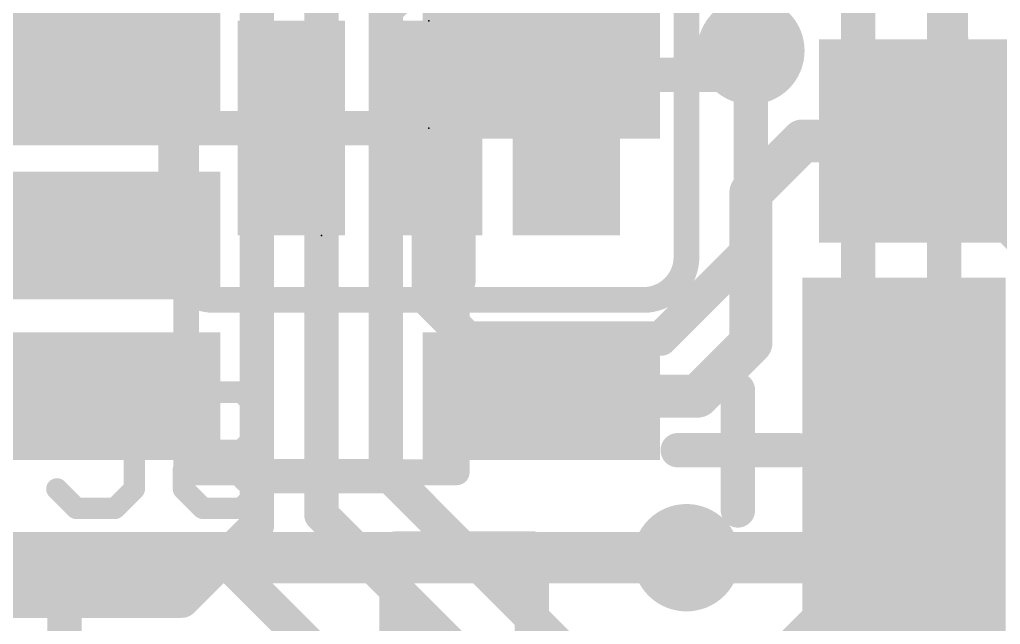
# Model space of a CAD drawing. Extents: x -41 to 66, y -12 to 41.
# Drawn here: x 3.93 to 9.73, y 7.86 to 11.44 of the extents above; entities that cross this region are included whole.
import ezdxf

# ---------------------------------------------------------------- set-up
doc = ezdxf.new("R2010")
doc.units = 0
for name, color, linetype in [('1', 12, 'CONTINUOUS'), ('16', 132, 'CONTINUOUS'), ('18', 110, 'CONTINUOUS'), ('21', 41, 'CONTINUOUS'), ('22', 40, 'CONTINUOUS'), ('23', 53, 'CONTINUOUS'), ('24', 53, 'CONTINUOUS'), ('29', 253, 'CONTINUOUS'), ('31', 253, 'CONTINUOUS'), ('51', 53, 'CONTINUOUS')]:
    doc.layers.add(name, color=color, linetype=linetype)

# ---------------------------------------------------------------- blocks, each defined once
blk = doc.blocks.new('RECT')
blk.add_solid([(-0.5, -0.5), (0.5, -0.5), (-0.5, 0.5), (0.5, 0.5)])
blk = doc.blocks.new('ROUNDV')
at = {"const_width": 0.5}
blk.add_lwpolyline([(0, -0.25, 1), (0, 0.25, 1), (0, -0.25)], format="xyb", dxfattribs=at)

msp = doc.modelspace()

# ---------------------------------------------------------------- linework, layer by layer
at = {"layer": '1'}
for points, const_width in [([(4.4149, 11.11), (4.4149, 12.0349)], 0.2032), ([(5.334, 8.4455), (5.334, 11.938)], 0.2032), ([(5.715, 8.509), (5.715, 11.684)], 0.2032), ([(6.096, 11.4935), (6.2865, 11.684)], 0.2032), ([(6.096, 8.763), (6.096, 11.4935)], 0.2032), ([(8.1128, 11.11), (8.255, 11.2522)], 0.2032), ([(7.0151, 11.11), (8.1128, 11.11)], 0.2032), ([(8.255, 10.414), (8.5598, 10.7188)], 0.254), ([(8.5598, 10.7188), (9.31, 10.7188)], 0.254), ([(10.16, 9.8688), (9.31, 10.7188)], 0.254), ([(8.255, 9.525), (8.255, 10.414)], 0.254), ([(4.4149, 10.16), (3.556, 10.16)], 0.2032), ([(7.94, 9.21), (8.255, 9.525)], 0.254), ([(4.4149, 9.21), (2.8956, 9.21)], 0.3048), ([(7.0151, 9.21), (7.94, 9.21)], 0.254), ([(6.096, 8.763), (7.874, 6.985)], 0.2032), ([(6.604, 7.62), (5.715, 8.509)], 0.2032), ([(5.1372, 8.2486), (5.334, 8.4455)], 0.2032), ([(7.874, 8.255), (9.16, 8.255)], 0.3048), ([(9.16, 8.255), (9.16, 7.51)], 0.2032), ([(4.8895, 8.001), (5.1372, 8.2486)], 0.2032), ([(5.842, 7.5438), (5.1372, 8.2486)], 0.2032), ([(3.5306, 8.001), (4.1656, 8.001)], 0.2032), ([(4.1656, 8.001), (4.8895, 8.001)], 0.2032), ([(4.195, 7.9716), (4.1656, 8.001)], 0.2032), ([(4.195, 7.34), (4.195, 7.9716)], 0.2032)]:
    msp.add_lwpolyline(points, dxfattribs=dict(at, const_width=const_width))
for points, const_width in [([(6.0601, 11.5294, 1), (6.1319, 11.4576)], 0.1016), ([(8.2909, 11.2163, 1), (8.2191, 11.2881)], 0.1016), ([(7.0151, 11.1608, 1), (7.0151, 11.0592)], 0.1016), ([(8.0769, 11.1459, 1), (8.1487, 11.0741)], 0.1016), ([(8.1128, 11.0592, 1), (8.1128, 11.1608)], 0.1016), ([(4.3641, 11.11, 1), (4.4657, 11.11)], 0.1016), ([(8.5598, 10.7823, 1), (8.5598, 10.6553)], 0.127), ([(8.6047, 10.6739, 1), (8.5149, 10.7637)], 0.127), ([(9.3549, 10.7637, 1), (9.2651, 10.6739)], 0.127), ([(9.31, 10.6553, 1), (9.31, 10.7823)], 0.127), ([(8.3185, 10.414, 1), (8.1915, 10.414)], 0.127), ([(8.2101, 10.4589, 1), (8.2999, 10.3691)], 0.127), ([(4.4149, 10.1092, 1), (4.4149, 10.2108)], 0.1016), ([(8.2999, 9.4801, 1), (8.2101, 9.5699)], 0.127), ([(8.1915, 9.525, 1), (8.3185, 9.525)], 0.127), ([(4.4149, 9.1338, 1), (4.4149, 9.2862)], 0.1524), ([(7.0151, 9.2735, 1), (7.0151, 9.1465)], 0.127), ([(7.8951, 9.2549, 1), (7.9849, 9.1651)], 0.127), ([(7.94, 9.1465, 1), (7.94, 9.2735)], 0.127), ([(6.1319, 8.7989, 1), (6.0601, 8.7271)], 0.1016), ([(6.0452, 8.763, 1), (6.1468, 8.763)], 0.1016), ([(5.7509, 8.5449, 1), (5.6791, 8.4731)], 0.1016), ([(5.3699, 8.4096, 1), (5.2981, 8.4814)], 0.1016), ([(5.6642, 8.509, 1), (5.7658, 8.509)], 0.1016), ([(5.2832, 8.4455, 1), (5.3848, 8.4455)], 0.1016), ([(7.874, 8.3312, 1), (7.874, 8.1788)], 0.1524), ([(9.2108, 8.255, 1), (9.1092, 8.255)], 0.1016), ([(9.16, 8.1788, 1), (9.16, 8.3312)], 0.1524), ([(5.1731, 8.2846, 1), (5.1012, 8.2127)], 0.1016), ([(5.1012, 8.2846, 1), (5.1731, 8.2127)], 0.1016), ([(5.1731, 8.2127, 1), (5.1012, 8.2846)], 0.1016), ([(4.1656, 8.0518, 1), (4.1656, 7.9502)], 0.1016), ([(4.2015, 8.0369, 1), (4.1297, 7.9651)], 0.1016), ([(4.2458, 7.9716, 1), (4.1442, 7.9716)], 0.1016), ([(4.1656, 7.9502, 1), (4.1656, 8.0518)], 0.1016), ([(4.8536, 8.0369, 1), (4.9254, 7.9651)], 0.1016), ([(4.8895, 7.9502, 1), (4.8895, 8.0518)], 0.1016), ([(4.1591, 7.9357, 1), (4.2309, 8.0075)], 0.1016)]:
    msp.add_lwpolyline(points, format="xyb", dxfattribs=dict(at, const_width=const_width))
at = {"layer": '16'}
for points, const_width in [([(9.398, 6.731), (9.398, 13.589)], 0.2032), ([(8.89, 8.128), (8.89, 13.2715)], 0.2032), ([(8.1534, 12.2809), (7.1628, 11.2903)], 0.2032), ([(7.1628, 10.795), (7.1628, 11.2903)], 0.2032), ([(8.255, 10.0838), (8.255, 11.2522)], 0.2032), ([(5.5372, 10.795), (3.4925, 10.795)], 0.2032), ([(6.35, 10.795), (5.715, 10.795)], 0.2032), ([(6.35, 9.779), (6.35, 10.795)], 0.2032), ([(7.7216, 9.5504), (8.255, 10.0838)], 0.2032), ([(6.5786, 9.5504), (6.35, 9.779)], 0.2032), ([(6.5786, 9.5504), (7.7216, 9.5504)], 0.2032), ([(3.175, 8.255), (7.874, 8.255)], 0.3048), ([(8.255, 7.493), (8.89, 8.128)], 0.2032)]:
    msp.add_lwpolyline(points, dxfattribs=dict(at, const_width=const_width))
for points, const_width in [([(7.2136, 11.2903, 1), (7.112, 11.2903)], 0.1016), ([(7.1269, 11.3262, 1), (7.1987, 11.2544)], 0.1016), ([(8.3058, 11.2522, 1), (8.2042, 11.2522)], 0.1016), ([(5.5372, 10.7442, 1), (5.5372, 10.8458)], 0.1016), ([(5.715, 10.8458, 1), (5.715, 10.7442)], 0.1016), ([(6.4008, 10.795, 1), (6.2992, 10.795)], 0.1016), ([(6.35, 10.7442, 1), (6.35, 10.8458)], 0.1016), ([(7.112, 10.795, 1), (7.2136, 10.795)], 0.1016), ([(8.2909, 10.0479, 1), (8.2191, 10.1197)], 0.1016), ([(8.2042, 10.0838, 1), (8.3058, 10.0838)], 0.1016), ([(6.3859, 9.8149, 1), (6.3141, 9.7431)], 0.1016), ([(6.2992, 9.779, 1), (6.4008, 9.779)], 0.1016), ([(6.5786, 9.6012, 1), (6.5786, 9.4996)], 0.1016), ([(6.5427, 9.5145, 1), (6.6145, 9.5863)], 0.1016), ([(7.6857, 9.5863, 1), (7.7575, 9.5145)], 0.1016), ([(7.7216, 9.4996, 1), (7.7216, 9.6012)], 0.1016), ([(7.874, 8.1788, 1), (7.874, 8.3312)], 0.1524), ([(8.8392, 8.128, 1), (8.9408, 8.128)], 0.1016), ([(8.9259, 8.0921, 1), (8.8541, 8.1639)], 0.1016)]:
    msp.add_lwpolyline(points, format="xyb", dxfattribs=dict(at, const_width=const_width))
at = {"layer": '21', "const_width": 0.2032}
for points in [[(6.5254, 10.4284), (6.5254, 9.8916)], [(8.1781, 9.2464), (8.1781, 8.5346)], [(7.8222, 8.8905), (8.534, 8.8905)], [(6.1444, 8.7376), (5.2856, 8.7376)], [(6.96, 8.31), (6.16, 8.31)], [(6.16, 8.31), (6.16, 4.81)], [(6.96, 5.81), (6.96, 8.31)]]:
    msp.add_lwpolyline(points, dxfattribs=at)
at = {"layer": '21', "const_width": 0.1016}
for points in [[(6.5762, 10.4284, 1), (6.4746, 10.4284)], [(6.4746, 9.8916, 1), (6.5762, 9.8916)], [(8.2289, 9.2464, 1), (8.1273, 9.2464)], [(7.8222, 8.9413, 1), (7.8222, 8.8397)], [(8.534, 8.8397, 1), (8.534, 8.9413)], [(5.2856, 8.7884, 1), (5.2856, 8.6868)], [(6.1444, 8.6868, 1), (6.1444, 8.7884)], [(8.1273, 8.5346, 1), (8.2289, 8.5346)], [(6.16, 8.3608, 1), (6.16, 8.2592)], [(6.2108, 8.31, 1), (6.1092, 8.31)], [(7.0108, 8.31, 1), (6.9092, 8.31)], [(6.96, 8.2592, 1), (6.96, 8.3608)]]:
    msp.add_lwpolyline(points, format="xyb", dxfattribs=at)
at = {"layer": '22'}
for points, const_width in [([(9.452, 11.85), (9.462, 10.9)], 0.165), ([(4.6083, 11.7735), (4.6083, 11.0871)], 0.127), ([(4.1507, 11.2015), (4.1507, 11.6591)], 0.127), ([(4.826, 10.033), (4.826, 11.557)], 0.1524), ([(7.874, 10.033), (7.874, 11.557)], 0.1524), ([(4.2651, 11.0871), (4.1507, 11.2015)], 0.127), ([(4.6083, 11.0871), (4.2651, 11.0871)], 0.127), ([(9.142, 10.89), (9.112, 10.87)], 0.165), ([(9.182, 10.91), (9.142, 10.89)], 0.165), ([(9.222, 10.92), (9.182, 10.91)], 0.165), ([(9.382, 10.92), (9.222, 10.92)], 0.165), ([(9.412, 10.91), (9.382, 10.92)], 0.165), ([(9.452, 10.91), (9.412, 10.91)], 0.165), ([(9.462, 10.9), (9.452, 10.91)], 0.165), ([(9.082, 10.84), (9.052, 10.8)], 0.165), ([(9.112, 10.87), (9.082, 10.84)], 0.165), ([(9.052, 10.8), (9.032, 10.75)], 0.165), ([(9.032, 10.75), (9.032, 10.62)], 0.165), ([(9.032, 10.62), (9.042, 10.59)], 0.165), ([(9.042, 10.59), (9.042, 10.56)], 0.165), ([(9.042, 10.56), (9.052, 10.54)], 0.165), ([(9.052, 10.54), (9.072, 10.52)], 0.165), ([(9.072, 10.52), (9.082, 10.5)], 0.165), ([(9.082, 10.5), (9.102, 10.49)], 0.165), ([(9.102, 10.49), (9.192, 10.46)], 0.165), ([(9.192, 10.46), (9.232, 10.45)], 0.165), ([(9.232, 10.45), (9.282, 10.44)], 0.165), ([(9.282, 10.44), (9.332, 10.44)], 0.165), ([(9.332, 10.44), (9.392, 10.43)], 0.165), ([(9.392, 10.43), (9.902, 10.43)], 0.165), ([(5.08, 9.779), (7.62, 9.779)], 0.1524), ([(4.1507, 9.1191), (4.2651, 9.2335)], 0.127), ([(4.2651, 9.2335), (4.4939, 9.2335)], 0.127), ([(4.4939, 9.2335), (4.6083, 9.1191)], 0.127), ([(4.8992, 9.1191), (5.0136, 9.2335)], 0.127), ([(5.0136, 9.2335), (5.2424, 9.2335)], 0.127), ([(5.2424, 9.2335), (5.3567, 9.1191)], 0.127), ([(4.6083, 9.1191), (4.6083, 8.6615)], 0.127), ([(5.3567, 9.1191), (5.3567, 9.0047)], 0.127), ([(5.3567, 9.0047), (5.2424, 8.8903)], 0.127), ([(5.0136, 8.8903), (4.8992, 8.7759)], 0.127), ([(5.2424, 8.8903), (5.0136, 8.8903)], 0.127), ([(4.8992, 8.7759), (4.8992, 8.6615)], 0.127), ([(4.2651, 8.5471), (4.1507, 8.6615)], 0.127), ([(4.6083, 8.6615), (4.4939, 8.5471)], 0.127), ([(4.8992, 8.6615), (5.0136, 8.5471)], 0.127), ([(5.2424, 8.5471), (5.3567, 8.6615)], 0.127), ([(4.4939, 8.5471), (4.2651, 8.5471)], 0.127), ([(5.0136, 8.5471), (5.2424, 8.5471)], 0.127)]:
    msp.add_lwpolyline(points, dxfattribs=dict(at, const_width=const_width))
for points, const_width in [([(4.1732, 11.2239, 1), (4.1283, 11.179)], 0.0635), ([(4.119, 11.2015, 1), (4.1825, 11.2015)], 0.0635), ([(4.2651, 11.1189, 1), (4.2651, 11.0554)], 0.0635), ([(4.2427, 11.0646, 1), (4.2876, 11.1096)], 0.0635), ([(4.6083, 11.0554, 1), (4.6083, 11.1189)], 0.0635), ([(4.5766, 11.0871, 1), (4.6401, 11.0871)], 0.0635), ([(9.1236, 10.9269, 1), (9.1604, 10.8531)], 0.0825), ([(9.1649, 10.8557, 1), (9.1191, 10.9243)], 0.0825), ([(9.172, 10.95, 1), (9.192, 10.87)], 0.0825), ([(9.2004, 10.8731, 1), (9.1636, 10.9469)], 0.0825), ([(9.222, 10.9612, 1), (9.222, 10.8788)], 0.0825), ([(9.232, 10.88, 1), (9.212, 10.96)], 0.0825), ([(9.395, 10.9591, 1), (9.369, 10.8809)], 0.0825), ([(9.412, 10.9512, 1), (9.412, 10.8688)], 0.0825), ([(9.382, 10.8788, 1), (9.382, 10.9612)], 0.0825), ([(9.399, 10.8709, 1), (9.425, 10.9491)], 0.0825), ([(9.4812, 10.9392, 1), (9.4228, 10.8808)], 0.0825), ([(9.4328, 10.8708, 1), (9.4912, 10.9292)], 0.0825), ([(9.452, 10.8688, 1), (9.452, 10.9512)], 0.0825), ([(9.0528, 10.8692, 1), (9.1112, 10.8108)], 0.0825), ([(9.115, 10.8152, 1), (9.049, 10.8648)], 0.0825), ([(9.0891, 10.9043, 1), (9.1349, 10.8357)], 0.0825), ([(9.1412, 10.8408, 1), (9.0828, 10.8992)], 0.0825), ([(9.4208, 10.8996, 1), (9.5032, 10.9004)], 0.0825), ([(9.019, 10.8248, 1), (9.085, 10.7752)], 0.0825), ([(9.0903, 10.7847, 1), (9.0137, 10.8153)], 0.0825), ([(8.9937, 10.7653, 1), (9.0703, 10.7347)], 0.0825), ([(9.0732, 10.75, 1), (8.9908, 10.75)], 0.0825), ([(9.0711, 10.633, 1), (8.9929, 10.607)], 0.0825), ([(8.9908, 10.62, 1), (9.0732, 10.62)], 0.0825), ([(9.0789, 10.5784, 1), (9.0051, 10.5416)], 0.0825), ([(9.0832, 10.59, 1), (9.0008, 10.59)], 0.0825), ([(9.0029, 10.577, 1), (9.0811, 10.603)], 0.0825), ([(9.0812, 10.5692, 1), (9.0228, 10.5108)], 0.0825), ([(9.0008, 10.56, 1), (9.0832, 10.56)], 0.0825), ([(9.0151, 10.5216, 1), (9.0889, 10.5584)], 0.0825), ([(9.1089, 10.5384, 1), (9.0351, 10.5016)], 0.0825), ([(9.1004, 10.5369, 1), (9.0636, 10.4631)], 0.0825), ([(9.0428, 10.4908, 1), (9.1012, 10.5492)], 0.0825), ([(9.0451, 10.4816, 1), (9.1189, 10.5184)], 0.0825), ([(9.115, 10.5291, 1), (9.089, 10.4509)], 0.0825), ([(9.0836, 10.4531, 1), (9.1204, 10.5269)], 0.0825), ([(9.202, 10.5, 1), (9.182, 10.42)], 0.0825), ([(9.179, 10.4209, 1), (9.205, 10.4991)], 0.0825), ([(9.2401, 10.4904, 1), (9.2239, 10.4096)], 0.0825), ([(9.222, 10.41, 1), (9.242, 10.49)], 0.0825), ([(9.282, 10.4813, 1), (9.282, 10.3988)], 0.0825), ([(9.2739, 10.3996, 1), (9.2901, 10.4804)], 0.0825), ([(9.3388, 10.4807, 1), (9.3252, 10.3993)], 0.0825), ([(9.332, 10.3988, 1), (9.332, 10.4813)], 0.0825), ([(9.392, 10.4712, 1), (9.392, 10.3887)], 0.0825), ([(9.3852, 10.3893, 1), (9.3988, 10.4707)], 0.0825), ([(4.826, 10.033, 0.4142), (5.08, 9.779)], 0.1524), ([(4.8641, 10.033, 1), (4.7879, 10.033)], 0.0762), ([(7.62, 9.779, 0.4142), (7.874, 10.033)], 0.1524), ([(7.9121, 10.033, 1), (7.8359, 10.033)], 0.0762), ([(4.7879, 10.033, 1), (4.8641, 10.033)], 0.0762), ([(7.8359, 10.033, 1), (7.9121, 10.033)], 0.0762), ([(5.08, 9.8171, 1), (5.08, 9.7409)], 0.0762), ([(5.08, 9.7409, 1), (5.08, 9.8171)], 0.0762), ([(7.62, 9.8171, 1), (7.62, 9.7409)], 0.0762), ([(7.62, 9.7409, 1), (7.62, 9.8171)], 0.0762), ([(4.2651, 9.2652, 1), (4.2651, 9.2017)], 0.0635), ([(4.2876, 9.211, 1), (4.2427, 9.2559)], 0.0635), ([(4.5164, 9.2559, 1), (4.4715, 9.211)], 0.0635), ([(4.4939, 9.2017, 1), (4.4939, 9.2652)], 0.0635), ([(5.0136, 9.2652, 1), (5.0136, 9.2017)], 0.0635), ([(5.036, 9.211, 1), (4.9911, 9.2559)], 0.0635), ([(5.2648, 9.2559, 1), (5.2199, 9.211)], 0.0635), ([(5.2424, 9.2017, 1), (5.2424, 9.2652)], 0.0635), ([(4.1283, 9.1415, 1), (4.1732, 9.0966)], 0.0635), ([(4.6401, 9.1191, 1), (4.5766, 9.1191)], 0.0635), ([(4.5859, 9.0966, 1), (4.6308, 9.1415)], 0.0635), ([(4.8767, 9.1415, 1), (4.9216, 9.0966)], 0.0635), ([(5.3885, 9.1191, 1), (5.325, 9.1191)], 0.0635), ([(5.3343, 9.0966, 1), (5.3792, 9.1415)], 0.0635), ([(5.3792, 8.9822, 1), (5.3343, 9.0271)], 0.0635), ([(5.325, 9.0047, 1), (5.3885, 9.0047)], 0.0635), ([(5.0136, 8.922, 1), (5.0136, 8.8585)], 0.0635), ([(5.036, 8.8678, 1), (4.9911, 8.9127)], 0.0635), ([(5.2199, 8.9127, 1), (5.2648, 8.8678)], 0.0635), ([(5.2424, 8.8585, 1), (5.2424, 8.922)], 0.0635), ([(4.9309, 8.7759, 1), (4.8674, 8.7759)], 0.0635), ([(4.8767, 8.7983, 1), (4.9216, 8.7534)], 0.0635), ([(4.1732, 8.6839, 1), (4.1283, 8.639)], 0.0635), ([(4.6308, 8.639, 1), (4.5859, 8.6839)], 0.0635), ([(4.9216, 8.6839, 1), (4.8767, 8.639)], 0.0635), ([(5.3792, 8.639, 1), (5.3343, 8.6839)], 0.0635), ([(4.5766, 8.6615, 1), (4.6401, 8.6615)], 0.0635), ([(4.8674, 8.6615, 1), (4.9309, 8.6615)], 0.0635), ([(4.2651, 8.5789, 1), (4.2651, 8.5153)], 0.0635), ([(4.2427, 8.5246, 1), (4.2876, 8.5696)], 0.0635), ([(4.4715, 8.5696, 1), (4.5164, 8.5246)], 0.0635), ([(4.4939, 8.5153, 1), (4.4939, 8.5789)], 0.0635), ([(5.0136, 8.5789, 1), (5.0136, 8.5153)], 0.0635), ([(4.9911, 8.5246, 1), (5.036, 8.5696)], 0.0635), ([(5.2199, 8.5696, 1), (5.2648, 8.5246)], 0.0635), ([(5.2424, 8.5153, 1), (5.2424, 8.5789)], 0.0635)]:
    msp.add_lwpolyline(points, format="xyb", dxfattribs=dict(at, const_width=const_width))
at = {"layer": '23'}
for p in [(6.35, 11.43), (5.715, 10.16)]:
    msp.add_point(p, dxfattribs=at)
at = {"layer": '24'}
msp.add_point((6.35, 10.795), dxfattribs=at)
at = {"layer": '51', "const_width": 0.1524}
for points in [[(4.915, 8.76), (4.915, 11.56)], [(6.515, 11.56), (6.515, 8.76)], [(6.515, 8.76), (4.915, 8.76)]]:
    msp.add_lwpolyline(points, dxfattribs=at)
at = {"layer": '51', "const_width": 0.0762}
for points in [[(4.915, 8.7981, 1), (4.915, 8.7219)], [(6.515, 8.7219, 1), (6.515, 8.7981)], [(4.8769, 8.76, 1), (4.9531, 8.76)], [(6.4769, 8.76, 1), (6.5531, 8.76)]]:
    msp.add_lwpolyline(points, format="xyb", dxfattribs=at)

# ---------------------------------------------------------------- block references
at = {"layer": '1', "xscale": 0.55, "yscale": 1.2, "rotation": 270}
for p in [(4.4149, 11.11), (7.0151, 11.11), (4.4149, 10.16), (4.4149, 9.21), (7.0151, 9.21)]:
    msp.add_blockref('RECT', p, dxfattribs=at)
at = {"layer": '1', "xscale": 1.1}
msp.add_blockref('RECT', (9.31, 10.7188), dxfattribs=at)
at = {"layer": '1', "yscale": 4.6, "rotation": 180}
msp.add_blockref('RECT', (9.16, 7.51), dxfattribs=at)
at = {"layer": '16', "xscale": 0.635, "yscale": 1.27, "rotation": 180}
for p in [(5.5372, 10.795), (6.35, 10.795), (7.1628, 10.795)]:
    msp.add_blockref('RECT', p, dxfattribs=at)
at = {"layer": '18', "xscale": 0.635, "yscale": 0.635}
for p in [(8.255, 11.2522), (8.255, 11.2522), (7.874, 8.255), (7.874, 8.255)]:
    msp.add_blockref('ROUNDV', p, dxfattribs=at)
at = {"layer": '29'}
for p, xscale, yscale, rotation in [((4.4149, 11.11), 0.7532, 1.4032, 270), ((7.0151, 11.11), 0.7532, 1.4032, 270), ((4.4149, 10.16), 0.7532, 1.4032, 270), ((9.16, 7.51), 1.2032, 4.8032, 180), ((4.4149, 9.21), 0.7532, 1.4032, 270), ((7.0151, 9.21), 0.7532, 1.4032, 270)]:
    msp.add_blockref('RECT', p, dxfattribs=dict(at, xscale=xscale, yscale=yscale, rotation=rotation))
at = {"layer": '29', "xscale": 1.3032, "yscale": 1.2032}
msp.add_blockref('RECT', (9.31, 10.7188), dxfattribs=at)
at = {"layer": '31', "xscale": 0.55, "yscale": 1.2, "rotation": 270}
for p in [(4.4149, 11.11), (7.0151, 11.11), (4.4149, 10.16), (4.4149, 9.21), (7.0151, 9.21)]:
    msp.add_blockref('RECT', p, dxfattribs=at)
at = {"layer": '31', "xscale": 1.1}
msp.add_blockref('RECT', (9.31, 10.7188), dxfattribs=at)
at = {"layer": '31', "yscale": 4.6, "rotation": 180}
msp.add_blockref('RECT', (9.16, 7.51), dxfattribs=at)
at = {"layer": '51', "xscale": 0.5, "yscale": 0.65, "rotation": 270}
for p in [(4.54, 11.11), (6.89, 11.11), (4.54, 10.16), (4.54, 9.21), (6.89, 9.21)]:
    msp.add_blockref('RECT', p, dxfattribs=at)
at = {"layer": '51', "xscale": 0.5001, "yscale": 0.95}
msp.add_blockref('RECT', (9.5719, 10.7239), dxfattribs=at)

doc.saveas('drawing.dxf')
